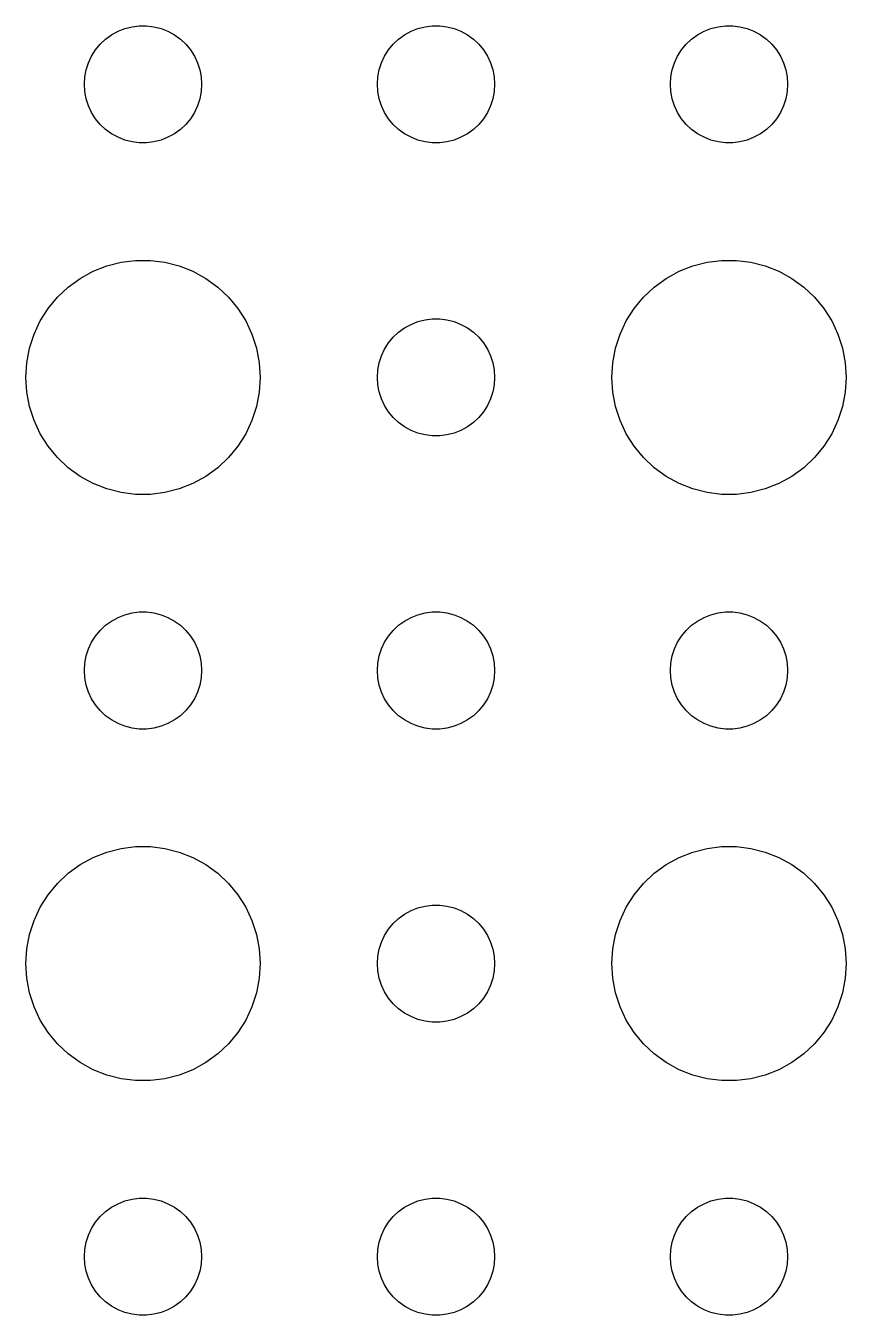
# Model space of a CAD drawing. Header units: metres. Extents: x -150 to 150, y -149 to 149.
# Drawn here: x 49.5 to 70.5, y -76.5 to -43.5 of the extents above; entities that cross this region are included whole.
import ezdxf

# ---------------------------------------------------------------- set-up
doc = ezdxf.new("R2010")
doc.units = ezdxf.units.M

msp = doc.modelspace()

# ---------------------------------------------------------------- linework, layer by layer
for p, q in [((52.0365, -43.5734), (52.2189, -43.5266)), ((52.2189, -43.5266), (52.4058, -43.503)), ((52.4058, -43.503), (52.5942, -43.503)), ((52.5942, -43.503), (52.7811, -43.5266)), ((52.7811, -43.5266), (52.9635, -43.5734)), ((59.5365, -43.5734), (59.7189, -43.5266)), ((59.7189, -43.5266), (59.9058, -43.503)), ((59.9058, -43.503), (60.0942, -43.503)), ((60.0942, -43.503), (60.2811, -43.5266)), ((60.2811, -43.5266), (60.4635, -43.5734)), ((67.0365, -43.5734), (67.2189, -43.5266)), ((67.2189, -43.5266), (67.4058, -43.503)), ((67.4058, -43.503), (67.5942, -43.503)), ((67.5942, -43.503), (67.7811, -43.5266)), ((67.7811, -43.5266), (67.9635, -43.5734)), ((51.4065, -43.9732), (51.5439, -43.8442)), ((51.5439, -43.8442), (51.6963, -43.7335)), ((51.6963, -43.7335), (51.8613, -43.6428)), ((51.8613, -43.6428), (52.0365, -43.5734)), ((52.9635, -43.5734), (53.1387, -43.6428)), ((53.1387, -43.6428), (53.3037, -43.7335)), ((53.3037, -43.7335), (53.4561, -43.8442)), ((53.4561, -43.8442), (53.5934, -43.9732)), ((58.9065, -43.9732), (59.0439, -43.8442)), ((59.0439, -43.8442), (59.1963, -43.7335)), ((59.1963, -43.7335), (59.3613, -43.6428)), ((59.3613, -43.6428), (59.5365, -43.5734)), ((60.4635, -43.5734), (60.6387, -43.6428)), ((60.6387, -43.6428), (60.8037, -43.7335)), ((60.8037, -43.7335), (60.9561, -43.8442)), ((60.9561, -43.8442), (61.0934, -43.9732)), ((66.4065, -43.9732), (66.5439, -43.8442)), ((66.5439, -43.8442), (66.6963, -43.7335)), ((66.6963, -43.7335), (66.8613, -43.6428)), ((66.8613, -43.6428), (67.0365, -43.5734)), ((67.9635, -43.5734), (68.1387, -43.6428)), ((68.1387, -43.6428), (68.3037, -43.7335)), ((68.3037, -43.7335), (68.4561, -43.8442)), ((68.4561, -43.8442), (68.5934, -43.9732)), ((51.1855, -44.2774), (51.2865, -44.1183)), ((51.2865, -44.1183), (51.4065, -43.9732)), ((53.5934, -43.9732), (53.7135, -44.1183)), ((53.7135, -44.1183), (53.8145, -44.2774)), ((58.6855, -44.2774), (58.7865, -44.1183)), ((58.7865, -44.1183), (58.9065, -43.9732)), ((61.0934, -43.9732), (61.2135, -44.1183)), ((61.2135, -44.1183), (61.3145, -44.2774)), ((66.1855, -44.2774), (66.2865, -44.1183)), ((66.2865, -44.1183), (66.4065, -43.9732)), ((68.5934, -43.9732), (68.7135, -44.1183)), ((68.7135, -44.1183), (68.8145, -44.2774)), ((51.0471, -44.627), (51.1053, -44.4478)), ((51.1053, -44.4478), (51.1855, -44.2774)), ((53.8145, -44.2774), (53.8947, -44.4478)), ((53.8947, -44.4478), (53.9529, -44.627)), ((58.5471, -44.627), (58.6053, -44.4478)), ((58.6053, -44.4478), (58.6855, -44.2774)), ((61.3145, -44.2774), (61.3947, -44.4478)), ((61.3947, -44.4478), (61.4529, -44.627)), ((66.0471, -44.627), (66.1053, -44.4478)), ((66.1053, -44.4478), (66.1855, -44.2774)), ((68.8145, -44.2774), (68.8947, -44.4478)), ((68.8947, -44.4478), (68.9529, -44.627)), ((51, -45), (51.0118, -44.812)), ((51.0118, -44.812), (51.0471, -44.627)), ((53.9529, -44.627), (53.9882, -44.812)), ((53.9882, -44.812), (54, -45)), ((58.5, -45), (58.5118, -44.812)), ((58.5118, -44.812), (58.5471, -44.627)), ((61.4529, -44.627), (61.4882, -44.812)), ((61.4882, -44.812), (61.5, -45)), ((66, -45), (66.0118, -44.812)), ((66.0118, -44.812), (66.0471, -44.627)), ((68.9529, -44.627), (68.9882, -44.812)), ((68.9882, -44.812), (69, -45)), ((51.0118, -45.188), (51, -45)), ((51.0471, -45.373), (51.0118, -45.188)), ((53.9882, -45.188), (53.9529, -45.373)), ((54, -45), (53.9882, -45.188)), ((58.5118, -45.188), (58.5, -45)), ((58.5471, -45.373), (58.5118, -45.188)), ((61.4882, -45.188), (61.4529, -45.373)), ((61.5, -45), (61.4882, -45.188)), ((66.0118, -45.188), (66, -45)), ((66.0471, -45.373), (66.0118, -45.188)), ((68.9882, -45.188), (68.9529, -45.373)), ((69, -45), (68.9882, -45.188)), ((51.1053, -45.5522), (51.0471, -45.373)), ((53.9529, -45.373), (53.8947, -45.5522)), ((58.6053, -45.5522), (58.5471, -45.373)), ((61.4529, -45.373), (61.3947, -45.5522)), ((66.1053, -45.5522), (66.0471, -45.373)), ((68.9529, -45.373), (68.8947, -45.5522)), ((51.1855, -45.7226), (51.1053, -45.5522)), ((51.2865, -45.8817), (51.1855, -45.7226)), ((53.8145, -45.7226), (53.7135, -45.8817)), ((53.8947, -45.5522), (53.8145, -45.7226)), ((58.6855, -45.7226), (58.6053, -45.5522)), ((58.7865, -45.8817), (58.6855, -45.7226)), ((61.3145, -45.7226), (61.2135, -45.8817)), ((61.3947, -45.5522), (61.3145, -45.7226)), ((66.1855, -45.7226), (66.1053, -45.5522)), ((66.2865, -45.8817), (66.1855, -45.7226)), ((68.8145, -45.7226), (68.7135, -45.8817)), ((68.8947, -45.5522), (68.8145, -45.7226)), ((51.4065, -46.0268), (51.2865, -45.8817)), ((51.5439, -46.1558), (51.4065, -46.0268)), ((51.6963, -46.2665), (51.5439, -46.1558)), ((53.4561, -46.1558), (53.3037, -46.2665)), ((53.5934, -46.0268), (53.4561, -46.1558)), ((53.7135, -45.8817), (53.5934, -46.0268)), ((58.9065, -46.0268), (58.7865, -45.8817)), ((59.0439, -46.1558), (58.9065, -46.0268)), ((59.1963, -46.2665), (59.0439, -46.1558)), ((60.9561, -46.1558), (60.8037, -46.2665)), ((61.0934, -46.0268), (60.9561, -46.1558)), ((61.2135, -45.8817), (61.0934, -46.0268)), ((66.4065, -46.0268), (66.2865, -45.8817)), ((66.5439, -46.1558), (66.4065, -46.0268)), ((66.6963, -46.2665), (66.5439, -46.1558)), ((68.4561, -46.1558), (68.3037, -46.2665)), ((68.5934, -46.0268), (68.4561, -46.1558)), ((68.7135, -45.8817), (68.5934, -46.0268)), ((51.8613, -46.3572), (51.6963, -46.2665)), ((52.0365, -46.4266), (51.8613, -46.3572)), ((52.2189, -46.4734), (52.0365, -46.4266)), ((52.4058, -46.497), (52.2189, -46.4734)), ((52.5942, -46.497), (52.4058, -46.497)), ((52.7811, -46.4734), (52.5942, -46.497)), ((52.9635, -46.4266), (52.7811, -46.4734)), ((53.1387, -46.3572), (52.9635, -46.4266)), ((53.3037, -46.2665), (53.1387, -46.3572)), ((59.3613, -46.3572), (59.1963, -46.2665)), ((59.5365, -46.4266), (59.3613, -46.3572)), ((59.7189, -46.4734), (59.5365, -46.4266)), ((59.9058, -46.497), (59.7189, -46.4734)), ((60.0942, -46.497), (59.9058, -46.497)), ((60.2811, -46.4734), (60.0942, -46.497)), ((60.4635, -46.4266), (60.2811, -46.4734)), ((60.6387, -46.3572), (60.4635, -46.4266)), ((60.8037, -46.2665), (60.6387, -46.3572)), ((66.8613, -46.3572), (66.6963, -46.2665)), ((67.0365, -46.4266), (66.8613, -46.3572)), ((67.2189, -46.4734), (67.0365, -46.4266)), ((67.4058, -46.497), (67.2189, -46.4734)), ((67.5942, -46.497), (67.4058, -46.497)), ((67.7811, -46.4734), (67.5942, -46.497)), ((67.9635, -46.4266), (67.7811, -46.4734)), ((68.1387, -46.3572), (67.9635, -46.4266)), ((68.3037, -46.2665), (68.1387, -46.3572)), ((50.8925, -49.967), (51.2227, -49.7855)), ((51.2227, -49.7855), (51.5729, -49.6468)), ((51.5729, -49.6468), (51.9379, -49.5531)), ((51.9379, -49.5531), (52.3116, -49.5059)), ((52.3116, -49.5059), (52.6884, -49.5059)), ((52.6884, -49.5059), (53.0621, -49.5531)), ((53.0621, -49.5531), (53.427, -49.6468)), ((53.427, -49.6468), (53.7773, -49.7855)), ((53.7773, -49.7855), (54.1075, -49.967)), ((65.8925, -49.967), (66.2227, -49.7855)), ((66.2227, -49.7855), (66.573, -49.6468)), ((66.573, -49.6468), (66.9379, -49.5531)), ((66.9379, -49.5531), (67.3116, -49.5059)), ((67.3116, -49.5059), (67.6884, -49.5059)), ((67.6884, -49.5059), (68.0621, -49.5531)), ((68.0621, -49.5531), (68.427, -49.6468)), ((68.427, -49.6468), (68.7773, -49.7855)), ((68.7773, -49.7855), (69.1075, -49.967)), ((50.5877, -50.1885), (50.8925, -49.967)), ((54.1075, -49.967), (54.4123, -50.1885)), ((65.5877, -50.1885), (65.8925, -49.967)), ((69.1075, -49.967), (69.4123, -50.1885)), ((50.0729, -50.7366), (50.3131, -50.4464)), ((50.3131, -50.4464), (50.5877, -50.1885)), ((54.4123, -50.1885), (54.6869, -50.4464)), ((54.6869, -50.4464), (54.927, -50.7366)), ((65.073, -50.7366), (65.3131, -50.4464)), ((65.3131, -50.4464), (65.5877, -50.1885)), ((69.4123, -50.1885), (69.6869, -50.4464)), ((69.6869, -50.4464), (69.927, -50.7366)), ((49.8711, -51.0547), (50.0729, -50.7366)), ((54.927, -50.7366), (55.1289, -51.0547)), ((64.8711, -51.0547), (65.073, -50.7366)), ((69.927, -50.7366), (70.1289, -51.0547)), ((49.7107, -51.3956), (49.8711, -51.0547)), ((55.1289, -51.0547), (55.2893, -51.3956)), ((59.3613, -51.1428), (59.5365, -51.0734)), ((59.5365, -51.0734), (59.7189, -51.0266)), ((59.7189, -51.0266), (59.9058, -51.003)), ((59.9058, -51.003), (60.0942, -51.003)), ((60.0942, -51.003), (60.2811, -51.0266)), ((60.2811, -51.0266), (60.4635, -51.0734)), ((60.4635, -51.0734), (60.6387, -51.1428)), ((64.7107, -51.3956), (64.8711, -51.0547)), ((70.1289, -51.0547), (70.2893, -51.3956)), ((49.5942, -51.7539), (49.7107, -51.3956)), ((55.2893, -51.3956), (55.4057, -51.7539)), ((58.9065, -51.4732), (59.0439, -51.3442)), ((59.0439, -51.3442), (59.1963, -51.2335)), ((59.1963, -51.2335), (59.3613, -51.1428)), ((60.6387, -51.1428), (60.8037, -51.2335)), ((60.8037, -51.2335), (60.9561, -51.3442)), ((60.9561, -51.3442), (61.0934, -51.4732)), ((64.5943, -51.7539), (64.7107, -51.3956)), ((70.2893, -51.3956), (70.4057, -51.7539)), ((49.5237, -52.124), (49.5942, -51.7539)), ((55.4057, -51.7539), (55.4763, -52.124)), ((58.6053, -51.9478), (58.6855, -51.7774)), ((58.6855, -51.7774), (58.7865, -51.6183)), ((58.7865, -51.6183), (58.9065, -51.4732)), ((61.0934, -51.4732), (61.2135, -51.6183)), ((61.2135, -51.6183), (61.3145, -51.7774)), ((61.3145, -51.7774), (61.3947, -51.9478)), ((64.5237, -52.124), (64.5943, -51.7539)), ((70.4057, -51.7539), (70.4763, -52.124)), ((49.5, -52.5), (49.5237, -52.124)), ((55.4763, -52.124), (55.5, -52.5)), ((58.5118, -52.312), (58.5471, -52.127)), ((58.5471, -52.127), (58.6053, -51.9478)), ((61.3947, -51.9478), (61.4529, -52.127)), ((61.4529, -52.127), (61.4882, -52.312)), ((64.5, -52.5), (64.5237, -52.124)), ((70.4763, -52.124), (70.5, -52.5)), ((58.5, -52.5), (58.5118, -52.312)), ((61.4882, -52.312), (61.5, -52.5)), ((49.5237, -52.876), (49.5, -52.5)), ((55.5, -52.5), (55.4763, -52.876)), ((58.5118, -52.688), (58.5, -52.5)), ((58.5471, -52.873), (58.5118, -52.688)), ((61.4882, -52.688), (61.4529, -52.873)), ((61.5, -52.5), (61.4882, -52.688)), ((64.5237, -52.876), (64.5, -52.5)), ((70.5, -52.5), (70.4763, -52.876)), ((49.5942, -53.2461), (49.5237, -52.876)), ((55.4763, -52.876), (55.4057, -53.2461)), ((58.6053, -53.0522), (58.5471, -52.873)), ((58.6855, -53.2226), (58.6053, -53.0522)), ((61.3947, -53.0522), (61.3145, -53.2226)), ((61.4529, -52.873), (61.3947, -53.0522)), ((64.5943, -53.2461), (64.5237, -52.876)), ((70.4763, -52.876), (70.4057, -53.2461)), ((49.7107, -53.6044), (49.5942, -53.2461)), ((55.4057, -53.2461), (55.2893, -53.6044)), ((58.7865, -53.3817), (58.6855, -53.2226)), ((58.9065, -53.5268), (58.7865, -53.3817)), ((61.2135, -53.3817), (61.0934, -53.5268)), ((61.3145, -53.2226), (61.2135, -53.3817)), ((64.7107, -53.6044), (64.5943, -53.2461)), ((70.4057, -53.2461), (70.2893, -53.6044)), ((49.8711, -53.9453), (49.7107, -53.6044)), ((55.2893, -53.6044), (55.1289, -53.9453)), ((59.0439, -53.6558), (58.9065, -53.5268)), ((59.1963, -53.7665), (59.0439, -53.6558)), ((59.3613, -53.8572), (59.1963, -53.7665)), ((60.8037, -53.7665), (60.6387, -53.8572)), ((60.9561, -53.6558), (60.8037, -53.7665)), ((61.0934, -53.5268), (60.9561, -53.6558)), ((64.8711, -53.9453), (64.7107, -53.6044)), ((70.2893, -53.6044), (70.1289, -53.9453)), ((50.0729, -54.2634), (49.8711, -53.9453)), ((55.1289, -53.9453), (54.927, -54.2634)), ((59.5365, -53.9266), (59.3613, -53.8572)), ((59.7189, -53.9734), (59.5365, -53.9266)), ((59.9058, -53.997), (59.7189, -53.9734)), ((60.0942, -53.997), (59.9058, -53.997)), ((60.2811, -53.9734), (60.0942, -53.997)), ((60.4635, -53.9266), (60.2811, -53.9734)), ((60.6387, -53.8572), (60.4635, -53.9266)), ((65.073, -54.2634), (64.8711, -53.9453)), ((70.1289, -53.9453), (69.927, -54.2634)), ((50.3131, -54.5536), (50.0729, -54.2634)), ((54.927, -54.2634), (54.6869, -54.5536)), ((65.3131, -54.5536), (65.073, -54.2634)), ((69.927, -54.2634), (69.6869, -54.5536)), ((50.5877, -54.8115), (50.3131, -54.5536)), ((54.6869, -54.5536), (54.4123, -54.8115)), ((65.5877, -54.8115), (65.3131, -54.5536)), ((69.6869, -54.5536), (69.4123, -54.8115)), ((50.8925, -55.033), (50.5877, -54.8115)), ((51.2227, -55.2145), (50.8925, -55.033)), ((54.1075, -55.033), (53.7773, -55.2145)), ((54.4123, -54.8115), (54.1075, -55.033)), ((65.8925, -55.033), (65.5877, -54.8115)), ((66.2227, -55.2145), (65.8925, -55.033)), ((69.1075, -55.033), (68.7773, -55.2145)), ((69.4123, -54.8115), (69.1075, -55.033)), ((51.5729, -55.3532), (51.2227, -55.2145)), ((51.9379, -55.4469), (51.5729, -55.3532)), ((53.427, -55.3532), (53.0621, -55.4469)), ((53.7773, -55.2145), (53.427, -55.3532)), ((66.573, -55.3532), (66.2227, -55.2145)), ((66.9379, -55.4469), (66.573, -55.3532)), ((68.427, -55.3532), (68.0621, -55.4469)), ((68.7773, -55.2145), (68.427, -55.3532)), ((52.3116, -55.4941), (51.9379, -55.4469)), ((52.6884, -55.4941), (52.3116, -55.4941)), ((53.0621, -55.4469), (52.6884, -55.4941)), ((67.3116, -55.4941), (66.9379, -55.4469)), ((67.6884, -55.4941), (67.3116, -55.4941)), ((68.0621, -55.4469), (67.6884, -55.4941)), ((51.6963, -58.7335), (51.8613, -58.6428)), ((51.8613, -58.6428), (52.0365, -58.5734)), ((52.0365, -58.5734), (52.2189, -58.5266)), ((52.2189, -58.5266), (52.4058, -58.503)), ((52.4058, -58.503), (52.5942, -58.503)), ((52.5942, -58.503), (52.7811, -58.5266)), ((52.7811, -58.5266), (52.9635, -58.5734)), ((52.9635, -58.5734), (53.1387, -58.6428)), ((53.1387, -58.6428), (53.3037, -58.7335)), ((59.1963, -58.7335), (59.3613, -58.6428)), ((59.3613, -58.6428), (59.5365, -58.5734)), ((59.5365, -58.5734), (59.7189, -58.5266)), ((59.7189, -58.5266), (59.9058, -58.503)), ((59.9058, -58.503), (60.0942, -58.503)), ((60.0942, -58.503), (60.2811, -58.5266)), ((60.2811, -58.5266), (60.4635, -58.5734)), ((60.4635, -58.5734), (60.6387, -58.6428)), ((60.6387, -58.6428), (60.8037, -58.7335)), ((66.6963, -58.7335), (66.8613, -58.6428)), ((66.8613, -58.6428), (67.0365, -58.5734)), ((67.0365, -58.5734), (67.2189, -58.5266)), ((67.2189, -58.5266), (67.4058, -58.503)), ((67.4058, -58.503), (67.5942, -58.503)), ((67.5942, -58.503), (67.7811, -58.5266)), ((67.7811, -58.5266), (67.9635, -58.5734)), ((67.9635, -58.5734), (68.1387, -58.6428)), ((68.1387, -58.6428), (68.3037, -58.7335)), ((51.2865, -59.1183), (51.4065, -58.9732)), ((51.4065, -58.9732), (51.5439, -58.8442)), ((51.5439, -58.8442), (51.6963, -58.7335)), ((53.3037, -58.7335), (53.4561, -58.8442)), ((53.4561, -58.8442), (53.5934, -58.9732)), ((53.5934, -58.9732), (53.7135, -59.1183)), ((58.7865, -59.1183), (58.9065, -58.9732)), ((58.9065, -58.9732), (59.0439, -58.8442)), ((59.0439, -58.8442), (59.1963, -58.7335)), ((60.8037, -58.7335), (60.9561, -58.8442)), ((60.9561, -58.8442), (61.0934, -58.9732)), ((61.0934, -58.9732), (61.2135, -59.1183)), ((66.2865, -59.1183), (66.4065, -58.9732)), ((66.4065, -58.9732), (66.5439, -58.8442)), ((66.5439, -58.8442), (66.6963, -58.7335)), ((68.3037, -58.7335), (68.4561, -58.8442)), ((68.4561, -58.8442), (68.5934, -58.9732)), ((68.5934, -58.9732), (68.7135, -59.1183)), ((51.1053, -59.4478), (51.1855, -59.2774)), ((51.1855, -59.2774), (51.2865, -59.1183)), ((53.7135, -59.1183), (53.8145, -59.2774)), ((53.8145, -59.2774), (53.8947, -59.4478)), ((58.6053, -59.4478), (58.6855, -59.2774)), ((58.6855, -59.2774), (58.7865, -59.1183)), ((61.2135, -59.1183), (61.3145, -59.2774)), ((61.3145, -59.2774), (61.3947, -59.4478)), ((66.1053, -59.4478), (66.1855, -59.2774)), ((66.1855, -59.2774), (66.2865, -59.1183)), ((68.7135, -59.1183), (68.8145, -59.2774)), ((68.8145, -59.2774), (68.8947, -59.4478)), ((51.0118, -59.812), (51.0471, -59.627)), ((51.0471, -59.627), (51.1053, -59.4478)), ((53.8947, -59.4478), (53.9529, -59.627)), ((53.9529, -59.627), (53.9882, -59.812)), ((58.5118, -59.812), (58.5471, -59.627)), ((58.5471, -59.627), (58.6053, -59.4478)), ((61.3947, -59.4478), (61.4529, -59.627)), ((61.4529, -59.627), (61.4882, -59.812)), ((66.0118, -59.812), (66.0471, -59.627)), ((66.0471, -59.627), (66.1053, -59.4478)), ((68.8947, -59.4478), (68.9529, -59.627)), ((68.9529, -59.627), (68.9882, -59.812)), ((51, -60), (51.0118, -59.812)), ((51.0118, -60.188), (51, -60)), ((53.9882, -59.812), (54, -60)), ((54, -60), (53.9882, -60.188)), ((58.5, -60), (58.5118, -59.812)), ((58.5118, -60.188), (58.5, -60)), ((61.4882, -59.812), (61.5, -60)), ((61.5, -60), (61.4882, -60.188)), ((66, -60), (66.0118, -59.812)), ((66.0118, -60.188), (66, -60)), ((68.9882, -59.812), (69, -60)), ((69, -60), (68.9882, -60.188)), ((51.0471, -60.373), (51.0118, -60.188)), ((51.1053, -60.5522), (51.0471, -60.373)), ((53.9529, -60.373), (53.8947, -60.5522)), ((53.9882, -60.188), (53.9529, -60.373)), ((58.5471, -60.373), (58.5118, -60.188)), ((58.6053, -60.5522), (58.5471, -60.373)), ((61.4529, -60.373), (61.3947, -60.5522)), ((61.4882, -60.188), (61.4529, -60.373)), ((66.0471, -60.373), (66.0118, -60.188)), ((66.1053, -60.5522), (66.0471, -60.373)), ((68.9529, -60.373), (68.8947, -60.5522)), ((68.9882, -60.188), (68.9529, -60.373)), ((51.1855, -60.7226), (51.1053, -60.5522)), ((53.8947, -60.5522), (53.8145, -60.7226)), ((58.6855, -60.7226), (58.6053, -60.5522)), ((61.3947, -60.5522), (61.3145, -60.7226)), ((66.1855, -60.7226), (66.1053, -60.5522)), ((68.8947, -60.5522), (68.8145, -60.7226)), ((51.2865, -60.8817), (51.1855, -60.7226)), ((51.4065, -61.0268), (51.2865, -60.8817)), ((51.5439, -61.1558), (51.4065, -61.0268)), ((53.5934, -61.0268), (53.4561, -61.1558)), ((53.7135, -60.8817), (53.5934, -61.0268)), ((53.8145, -60.7226), (53.7135, -60.8817)), ((58.7865, -60.8817), (58.6855, -60.7226)), ((58.9065, -61.0268), (58.7865, -60.8817)), ((59.0439, -61.1558), (58.9065, -61.0268)), ((61.0934, -61.0268), (60.9561, -61.1558)), ((61.2135, -60.8817), (61.0934, -61.0268)), ((61.3145, -60.7226), (61.2135, -60.8817)), ((66.2865, -60.8817), (66.1855, -60.7226)), ((66.4065, -61.0268), (66.2865, -60.8817)), ((66.5439, -61.1558), (66.4065, -61.0268)), ((68.5934, -61.0268), (68.4561, -61.1558)), ((68.7135, -60.8817), (68.5934, -61.0268)), ((68.8145, -60.7226), (68.7135, -60.8817)), ((51.6963, -61.2665), (51.5439, -61.1558)), ((51.8613, -61.3572), (51.6963, -61.2665)), ((52.0365, -61.4266), (51.8613, -61.3572)), ((53.1387, -61.3572), (52.9635, -61.4266)), ((53.3037, -61.2665), (53.1387, -61.3572)), ((53.4561, -61.1558), (53.3037, -61.2665)), ((59.1963, -61.2665), (59.0439, -61.1558)), ((59.3613, -61.3572), (59.1963, -61.2665)), ((59.5365, -61.4266), (59.3613, -61.3572)), ((60.6387, -61.3572), (60.4635, -61.4266)), ((60.8037, -61.2665), (60.6387, -61.3572)), ((60.9561, -61.1558), (60.8037, -61.2665)), ((66.6963, -61.2665), (66.5439, -61.1558)), ((66.8613, -61.3572), (66.6963, -61.2665)), ((67.0365, -61.4266), (66.8613, -61.3572)), ((68.1387, -61.3572), (67.9635, -61.4266)), ((68.3037, -61.2665), (68.1387, -61.3572)), ((68.4561, -61.1558), (68.3037, -61.2665)), ((52.2189, -61.4734), (52.0365, -61.4266)), ((52.4058, -61.497), (52.2189, -61.4734)), ((52.5942, -61.497), (52.4058, -61.497)), ((52.7811, -61.4734), (52.5942, -61.497)), ((52.9635, -61.4266), (52.7811, -61.4734)), ((59.7189, -61.4734), (59.5365, -61.4266)), ((59.9058, -61.497), (59.7189, -61.4734)), ((60.0942, -61.497), (59.9058, -61.497)), ((60.2811, -61.4734), (60.0942, -61.497)), ((60.4635, -61.4266), (60.2811, -61.4734)), ((67.2189, -61.4734), (67.0365, -61.4266)), ((67.4058, -61.497), (67.2189, -61.4734)), ((67.5942, -61.497), (67.4058, -61.497)), ((67.7811, -61.4734), (67.5942, -61.497)), ((67.9635, -61.4266), (67.7811, -61.4734)), ((51.2227, -64.7855), (51.5729, -64.6468)), ((51.5729, -64.6468), (51.9379, -64.5531)), ((51.9379, -64.5531), (52.3116, -64.5059)), ((52.3116, -64.5059), (52.6884, -64.5059)), ((52.6884, -64.5059), (53.0621, -64.5531)), ((53.0621, -64.5531), (53.427, -64.6468)), ((53.427, -64.6468), (53.7773, -64.7855)), ((66.2227, -64.7855), (66.573, -64.6468)), ((66.573, -64.6468), (66.9379, -64.5531)), ((66.9379, -64.5531), (67.3116, -64.5059)), ((67.3116, -64.5059), (67.6884, -64.5059)), ((67.6884, -64.5059), (68.0621, -64.5531)), ((68.0621, -64.5531), (68.427, -64.6468)), ((68.427, -64.6468), (68.7773, -64.7855)), ((50.5877, -65.1885), (50.8925, -64.967)), ((50.8925, -64.967), (51.2227, -64.7855)), ((53.7773, -64.7855), (54.1075, -64.967)), ((54.1075, -64.967), (54.4123, -65.1885)), ((65.5877, -65.1885), (65.8925, -64.967)), ((65.8925, -64.967), (66.2227, -64.7855)), ((68.7773, -64.7855), (69.1075, -64.967)), ((69.1075, -64.967), (69.4123, -65.1885)), ((50.3131, -65.4464), (50.5877, -65.1885)), ((54.4123, -65.1885), (54.6869, -65.4464)), ((65.3131, -65.4464), (65.5877, -65.1885)), ((69.4123, -65.1885), (69.6869, -65.4464)), ((50.0729, -65.7366), (50.3131, -65.4464)), ((54.6869, -65.4464), (54.927, -65.7366)), ((65.073, -65.7366), (65.3131, -65.4464)), ((69.6869, -65.4464), (69.927, -65.7366)), ((49.8711, -66.0547), (50.0729, -65.7366)), ((54.927, -65.7366), (55.1289, -66.0547)), ((64.8711, -66.0547), (65.073, -65.7366)), ((69.927, -65.7366), (70.1289, -66.0547)), ((49.7107, -66.3956), (49.8711, -66.0547)), ((55.1289, -66.0547), (55.2893, -66.3956)), ((59.0439, -66.3442), (59.1963, -66.2335)), ((59.1963, -66.2335), (59.3613, -66.1428)), ((59.3613, -66.1428), (59.5365, -66.0734)), ((59.5365, -66.0734), (59.7189, -66.0266)), ((59.7189, -66.0266), (59.9058, -66.003)), ((59.9058, -66.003), (60.0942, -66.003)), ((60.0942, -66.003), (60.2811, -66.0266)), ((60.2811, -66.0266), (60.4635, -66.0734)), ((60.4635, -66.0734), (60.6387, -66.1428)), ((60.6387, -66.1428), (60.8037, -66.2335)), ((60.8037, -66.2335), (60.9561, -66.3442)), ((64.7107, -66.3956), (64.8711, -66.0547)), ((70.1289, -66.0547), (70.2893, -66.3956)), ((49.5942, -66.7539), (49.7107, -66.3956)), ((55.2893, -66.3956), (55.4057, -66.7539)), ((58.6855, -66.7774), (58.7865, -66.6183)), ((58.7865, -66.6183), (58.9065, -66.4732)), ((58.9065, -66.4732), (59.0439, -66.3442)), ((60.9561, -66.3442), (61.0934, -66.4732)), ((61.0934, -66.4732), (61.2135, -66.6183)), ((61.2135, -66.6183), (61.3145, -66.7774)), ((64.5943, -66.7539), (64.7107, -66.3956)), ((70.2893, -66.3956), (70.4057, -66.7539)), ((49.5237, -67.124), (49.5942, -66.7539)), ((55.4057, -66.7539), (55.4763, -67.124)), ((58.5471, -67.127), (58.6053, -66.9478)), ((58.6053, -66.9478), (58.6855, -66.7774)), ((61.3145, -66.7774), (61.3947, -66.9478)), ((61.3947, -66.9478), (61.4529, -67.127)), ((64.5237, -67.124), (64.5943, -66.7539)), ((70.4057, -66.7539), (70.4763, -67.124)), ((49.5, -67.5), (49.5237, -67.124)), ((55.4763, -67.124), (55.5, -67.5)), ((58.5118, -67.312), (58.5471, -67.127)), ((61.4529, -67.127), (61.4882, -67.312)), ((64.5, -67.5), (64.5237, -67.124)), ((70.4763, -67.124), (70.5, -67.5)), ((49.5237, -67.876), (49.5, -67.5)), ((55.5, -67.5), (55.4763, -67.876)), ((58.5, -67.5), (58.5118, -67.312)), ((58.5118, -67.688), (58.5, -67.5)), ((61.4882, -67.312), (61.5, -67.5)), ((61.5, -67.5), (61.4882, -67.688)), ((64.5237, -67.876), (64.5, -67.5)), ((70.5, -67.5), (70.4763, -67.876)), ((49.5942, -68.2461), (49.5237, -67.876)), ((55.4763, -67.876), (55.4057, -68.2461)), ((58.5471, -67.873), (58.5118, -67.688)), ((58.6053, -68.0522), (58.5471, -67.873)), ((61.4529, -67.873), (61.3947, -68.0522)), ((61.4882, -67.688), (61.4529, -67.873)), ((64.5943, -68.2461), (64.5237, -67.876)), ((70.4763, -67.876), (70.4057, -68.2461)), ((49.7107, -68.6044), (49.5942, -68.2461)), ((55.4057, -68.2461), (55.2893, -68.6044)), ((58.6855, -68.2226), (58.6053, -68.0522)), ((58.7865, -68.3817), (58.6855, -68.2226)), ((61.3145, -68.2226), (61.2135, -68.3817)), ((61.3947, -68.0522), (61.3145, -68.2226)), ((64.7107, -68.6044), (64.5943, -68.2461)), ((70.4057, -68.2461), (70.2893, -68.6044)), ((49.8711, -68.9453), (49.7107, -68.6044)), ((55.2893, -68.6044), (55.1289, -68.9453)), ((58.9065, -68.5268), (58.7865, -68.3817)), ((59.0439, -68.6558), (58.9065, -68.5268)), ((61.0934, -68.5268), (60.9561, -68.6558)), ((61.2135, -68.3817), (61.0934, -68.5268)), ((64.8711, -68.9453), (64.7107, -68.6044)), ((70.2893, -68.6044), (70.1289, -68.9453)), ((50.0729, -69.2634), (49.8711, -68.9453)), ((55.1289, -68.9453), (54.927, -69.2634)), ((59.1963, -68.7665), (59.0439, -68.6558)), ((59.3613, -68.8572), (59.1963, -68.7665)), ((59.5365, -68.9266), (59.3613, -68.8572)), ((59.7189, -68.9734), (59.5365, -68.9266)), ((60.4635, -68.9266), (60.2811, -68.9734)), ((60.6387, -68.8572), (60.4635, -68.9266)), ((60.8037, -68.7665), (60.6387, -68.8572)), ((60.9561, -68.6558), (60.8037, -68.7665)), ((65.073, -69.2634), (64.8711, -68.9453)), ((70.1289, -68.9453), (69.927, -69.2634)), ((50.3131, -69.5536), (50.0729, -69.2634)), ((54.927, -69.2634), (54.6869, -69.5536)), ((59.9058, -68.997), (59.7189, -68.9734)), ((60.0942, -68.997), (59.9058, -68.997)), ((60.2811, -68.9734), (60.0942, -68.997)), ((65.3131, -69.5536), (65.073, -69.2634)), ((69.927, -69.2634), (69.6869, -69.5536)), ((50.5877, -69.8115), (50.3131, -69.5536)), ((54.6869, -69.5536), (54.4123, -69.8115)), ((65.5877, -69.8115), (65.3131, -69.5536)), ((69.6869, -69.5536), (69.4123, -69.8115)), ((50.8925, -70.033), (50.5877, -69.8115)), ((54.4123, -69.8115), (54.1075, -70.033)), ((65.8925, -70.033), (65.5877, -69.8115)), ((69.4123, -69.8115), (69.1075, -70.033)), ((51.2227, -70.2145), (50.8925, -70.033)), ((51.5729, -70.3532), (51.2227, -70.2145)), ((53.7773, -70.2145), (53.427, -70.3532)), ((54.1075, -70.033), (53.7773, -70.2145)), ((66.2227, -70.2145), (65.8925, -70.033)), ((66.573, -70.3532), (66.2227, -70.2145)), ((68.7773, -70.2145), (68.427, -70.3532)), ((69.1075, -70.033), (68.7773, -70.2145)), ((51.9379, -70.4469), (51.5729, -70.3532)), ((52.3116, -70.4941), (51.9379, -70.4469)), ((52.6884, -70.4941), (52.3116, -70.4941)), ((53.0621, -70.4469), (52.6884, -70.4941)), ((53.427, -70.3532), (53.0621, -70.4469)), ((66.9379, -70.4469), (66.573, -70.3532)), ((67.3116, -70.4941), (66.9379, -70.4469)), ((67.6884, -70.4941), (67.3116, -70.4941)), ((68.0621, -70.4469), (67.6884, -70.4941)), ((68.427, -70.3532), (68.0621, -70.4469)), ((51.8613, -73.6428), (52.0365, -73.5734)), ((52.0365, -73.5734), (52.2189, -73.5266)), ((52.2189, -73.5266), (52.4058, -73.503)), ((52.4058, -73.503), (52.5942, -73.503)), ((52.5942, -73.503), (52.7811, -73.5266)), ((52.7811, -73.5266), (52.9635, -73.5734)), ((52.9635, -73.5734), (53.1387, -73.6428)), ((59.3613, -73.6428), (59.5365, -73.5734)), ((59.5365, -73.5734), (59.7189, -73.5266)), ((59.7189, -73.5266), (59.9058, -73.503)), ((59.9058, -73.503), (60.0942, -73.503)), ((60.0942, -73.503), (60.2811, -73.5266)), ((60.2811, -73.5266), (60.4635, -73.5734)), ((60.4635, -73.5734), (60.6387, -73.6428)), ((66.8613, -73.6428), (67.0365, -73.5734)), ((67.0365, -73.5734), (67.2189, -73.5266)), ((67.2189, -73.5266), (67.4058, -73.503)), ((67.4058, -73.503), (67.5942, -73.503)), ((67.5942, -73.503), (67.7811, -73.5266)), ((67.7811, -73.5266), (67.9635, -73.5734)), ((67.9635, -73.5734), (68.1387, -73.6428)), ((51.4065, -73.9732), (51.5439, -73.8442)), ((51.5439, -73.8442), (51.6963, -73.7335)), ((51.6963, -73.7335), (51.8613, -73.6428)), ((53.1387, -73.6428), (53.3037, -73.7335)), ((53.3037, -73.7335), (53.4561, -73.8442)), ((53.4561, -73.8442), (53.5934, -73.9732)), ((58.9065, -73.9732), (59.0439, -73.8442)), ((59.0439, -73.8442), (59.1963, -73.7335)), ((59.1963, -73.7335), (59.3613, -73.6428)), ((60.6387, -73.6428), (60.8037, -73.7335)), ((60.8037, -73.7335), (60.9561, -73.8442)), ((60.9561, -73.8442), (61.0934, -73.9732)), ((66.4065, -73.9732), (66.5439, -73.8442)), ((66.5439, -73.8442), (66.6963, -73.7335)), ((66.6963, -73.7335), (66.8613, -73.6428)), ((68.1387, -73.6428), (68.3037, -73.7335)), ((68.3037, -73.7335), (68.4561, -73.8442)), ((68.4561, -73.8442), (68.5934, -73.9732)), ((51.1855, -74.2774), (51.2865, -74.1183)), ((51.2865, -74.1183), (51.4065, -73.9732)), ((53.5934, -73.9732), (53.7135, -74.1183)), ((53.7135, -74.1183), (53.8145, -74.2774)), ((58.6855, -74.2774), (58.7865, -74.1183)), ((58.7865, -74.1183), (58.9065, -73.9732)), ((61.0934, -73.9732), (61.2135, -74.1183)), ((61.2135, -74.1183), (61.3145, -74.2774)), ((66.1855, -74.2774), (66.2865, -74.1183)), ((66.2865, -74.1183), (66.4065, -73.9732)), ((68.5934, -73.9732), (68.7135, -74.1183)), ((68.7135, -74.1183), (68.8145, -74.2774)), ((51.0471, -74.627), (51.1053, -74.4478)), ((51.1053, -74.4478), (51.1855, -74.2774)), ((53.8145, -74.2774), (53.8947, -74.4478)), ((53.8947, -74.4478), (53.9529, -74.627)), ((58.5471, -74.627), (58.6053, -74.4478)), ((58.6053, -74.4478), (58.6855, -74.2774)), ((61.3145, -74.2774), (61.3947, -74.4478)), ((61.3947, -74.4478), (61.4529, -74.627)), ((66.0471, -74.627), (66.1053, -74.4478)), ((66.1053, -74.4478), (66.1855, -74.2774)), ((68.8145, -74.2774), (68.8947, -74.4478)), ((68.8947, -74.4478), (68.9529, -74.627)), ((51, -75), (51.0118, -74.812)), ((51.0118, -74.812), (51.0471, -74.627)), ((53.9529, -74.627), (53.9882, -74.812)), ((53.9882, -74.812), (54, -75)), ((58.5, -75), (58.5118, -74.812)), ((58.5118, -74.812), (58.5471, -74.627)), ((61.4529, -74.627), (61.4882, -74.812)), ((61.4882, -74.812), (61.5, -75)), ((66, -75), (66.0118, -74.812)), ((66.0118, -74.812), (66.0471, -74.627)), ((68.9529, -74.627), (68.9882, -74.812)), ((68.9882, -74.812), (69, -75)), ((51.0118, -75.188), (51, -75)), ((51.0471, -75.373), (51.0118, -75.188)), ((53.9882, -75.188), (53.9529, -75.373)), ((54, -75), (53.9882, -75.188)), ((58.5118, -75.188), (58.5, -75)), ((58.5471, -75.373), (58.5118, -75.188)), ((61.4882, -75.188), (61.4529, -75.373)), ((61.5, -75), (61.4882, -75.188)), ((66.0118, -75.188), (66, -75)), ((66.0471, -75.373), (66.0118, -75.188)), ((68.9882, -75.188), (68.9529, -75.373)), ((69, -75), (68.9882, -75.188)), ((51.1053, -75.5522), (51.0471, -75.373)), ((51.1855, -75.7226), (51.1053, -75.5522)), ((53.8947, -75.5522), (53.8145, -75.7226)), ((53.9529, -75.373), (53.8947, -75.5522)), ((58.6053, -75.5522), (58.5471, -75.373)), ((58.6855, -75.7226), (58.6053, -75.5522)), ((61.3947, -75.5522), (61.3145, -75.7226)), ((61.4529, -75.373), (61.3947, -75.5522)), ((66.1053, -75.5522), (66.0471, -75.373)), ((66.1855, -75.7226), (66.1053, -75.5522)), ((68.8947, -75.5522), (68.8145, -75.7226)), ((68.9529, -75.373), (68.8947, -75.5522)), ((51.2865, -75.8817), (51.1855, -75.7226)), ((51.4065, -76.0268), (51.2865, -75.8817)), ((53.7135, -75.8817), (53.5934, -76.0268)), ((53.8145, -75.7226), (53.7135, -75.8817)), ((58.7865, -75.8817), (58.6855, -75.7226)), ((58.9065, -76.0268), (58.7865, -75.8817)), ((61.2135, -75.8817), (61.0934, -76.0268)), ((61.3145, -75.7226), (61.2135, -75.8817)), ((66.2865, -75.8817), (66.1855, -75.7226)), ((66.4065, -76.0268), (66.2865, -75.8817)), ((68.7135, -75.8817), (68.5934, -76.0268)), ((68.8145, -75.7226), (68.7135, -75.8817)), ((51.5439, -76.1558), (51.4065, -76.0268)), ((51.6963, -76.2665), (51.5439, -76.1558)), ((53.4561, -76.1558), (53.3037, -76.2665)), ((53.5934, -76.0268), (53.4561, -76.1558)), ((59.0439, -76.1558), (58.9065, -76.0268)), ((59.1963, -76.2665), (59.0439, -76.1558)), ((60.9561, -76.1558), (60.8037, -76.2665)), ((61.0934, -76.0268), (60.9561, -76.1558)), ((66.5439, -76.1558), (66.4065, -76.0268)), ((66.6963, -76.2665), (66.5439, -76.1558)), ((68.4561, -76.1558), (68.3037, -76.2665)), ((68.5934, -76.0268), (68.4561, -76.1558)), ((51.8613, -76.3572), (51.6963, -76.2665)), ((52.0365, -76.4266), (51.8613, -76.3572)), ((52.2189, -76.4734), (52.0365, -76.4266)), ((52.4058, -76.497), (52.2189, -76.4734)), ((52.5942, -76.497), (52.4058, -76.497)), ((52.7811, -76.4734), (52.5942, -76.497)), ((52.9635, -76.4266), (52.7811, -76.4734)), ((53.1387, -76.3572), (52.9635, -76.4266)), ((53.3037, -76.2665), (53.1387, -76.3572)), ((59.3613, -76.3572), (59.1963, -76.2665)), ((59.5365, -76.4266), (59.3613, -76.3572)), ((59.7189, -76.4734), (59.5365, -76.4266)), ((59.9058, -76.497), (59.7189, -76.4734)), ((60.0942, -76.497), (59.9058, -76.497)), ((60.2811, -76.4734), (60.0942, -76.497)), ((60.4635, -76.4266), (60.2811, -76.4734)), ((60.6387, -76.3572), (60.4635, -76.4266)), ((60.8037, -76.2665), (60.6387, -76.3572)), ((66.8613, -76.3572), (66.6963, -76.2665)), ((67.0365, -76.4266), (66.8613, -76.3572)), ((67.2189, -76.4734), (67.0365, -76.4266)), ((67.4058, -76.497), (67.2189, -76.4734)), ((67.5942, -76.497), (67.4058, -76.497)), ((67.7811, -76.4734), (67.5942, -76.497)), ((67.9635, -76.4266), (67.7811, -76.4734)), ((68.1387, -76.3572), (67.9635, -76.4266)), ((68.3037, -76.2665), (68.1387, -76.3572))]:
    msp.add_line(p, q)

doc.saveas('drawing.dxf')
